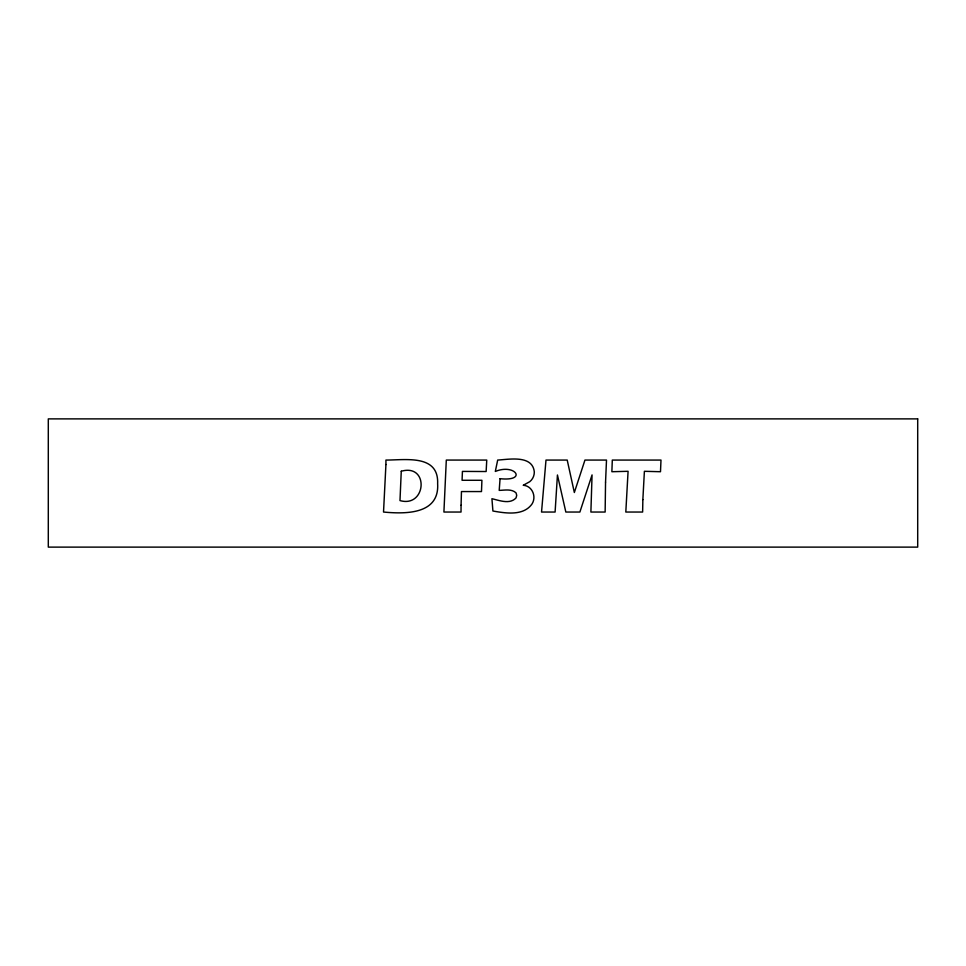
<?xml version="1.0" encoding="UTF-8"?>
<svg xmlns="http://www.w3.org/2000/svg" width="966" height="966" viewBox="0 0 966 966"><rect width="100%" height="100%" fill="white"/><g stroke="black" fill="none" stroke-linecap="round" stroke-linejoin="round"><path stroke-width="1.45" d="M461.072 505.266L461.024 512.04L443.913 512.04L446.304 460.07L486.755 460.07L486.14 471.529L462.424 471.408L462.074 480.283L481.913 480.283L481.491 491.561L461.458 491.561L461.072 505.266M642.861 499.591L642.632 512.04L625.811 512.04L628.081 471.299L611.876 471.722L612.299 460.07L660.986 460.07L660.49 471.722L644.394 471.299L642.861 499.591M605.549 482.119L605.139 512.04L590.89 512.04L592.061 474.922L579.89 512.04L565.835 512.04L557.442 474.994L555.1 512.04L541.54 512.04L545.995 460.07L567.211 460.07L574.347 492.503L584.949 460.07L606.503 460.07L605.549 482.119M385.929 464.525L383.526 512.04C405.491 514.105 439.542 514.528 437.634 483.676C438.854 454.044 405.358 460.106 385.929 460.07L385.929 464.525M401.264 471.227L399.984 500.581C426.32 508.128 429.459 463.282 401.264 471.227M500.074 478.689L499.205 490.378C504.723 490.269 511.654 488.639 516.061 492.914L516.713 495.329L516.061 497.888C509.927 504.675 499.422 500.436 491.923 498.71L492.914 511.014C505.629 513.236 523.584 516.255 532.157 503.781C536.601 496.427 532.218 485.826 523.234 485.27L529.706 481.732A12.244 12.244 0 0 0 534.307 471.951C532.58 454.865 509.529 459.333 497.683 460.07L495.317 471.456C515.385 463.209 527.665 481.648 500.074 478.689M917.7 418.882L48.3 418.882L48.3 547.118L917.7 547.118L917.7 418.882"/></g></svg>
